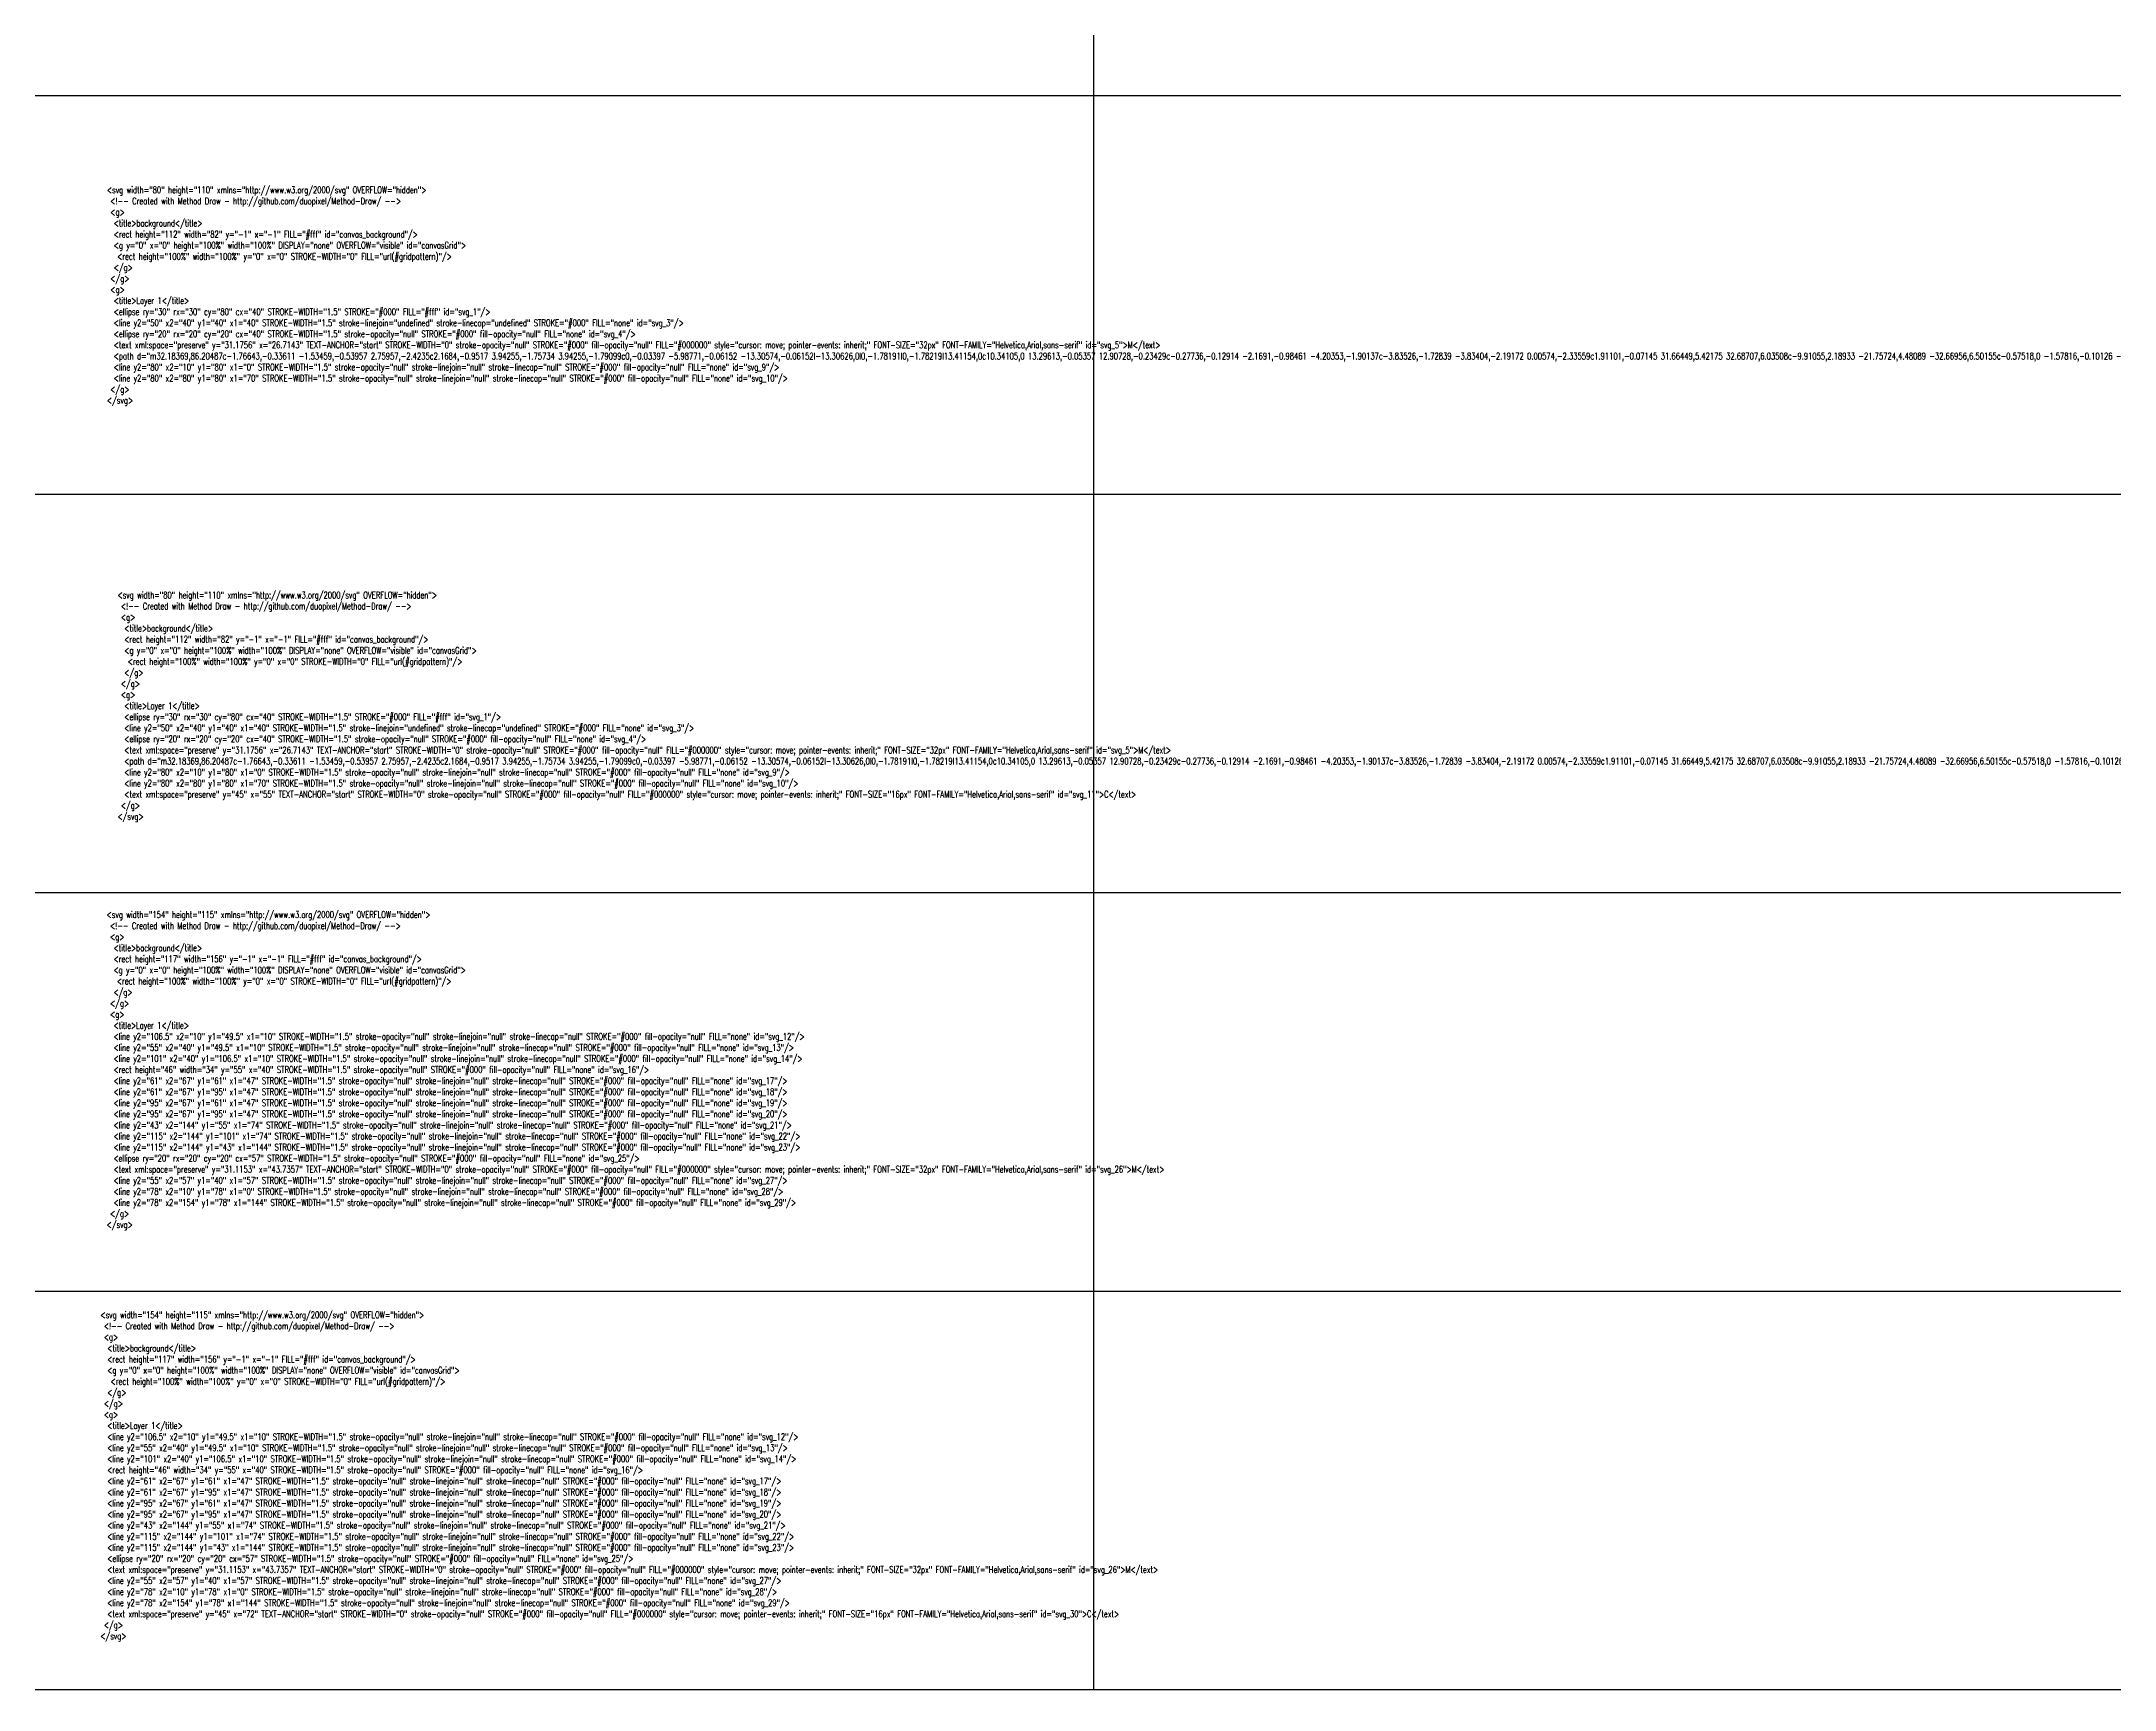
# Model space of a CAD drawing. Header units: millimetres. Extents: x 592 to 5868, y 122 to 2804.
# Drawn here: x 1809 to 2589, y 131 to 751 of the extents above; entities that cross this region are included whole.
import ezdxf

# ---------------------------------------------------------------- set-up
doc = ezdxf.new("R2010")
doc.units = ezdxf.units.MM
doc.styles.add('Romans', font='romans.shx', dxfattribs={"width": 0.75, "bigfont": 'fs1.shx'})

msp = doc.modelspace()

# ---------------------------------------------------------------- linework, layer by layer
at = {"lineweight": -3}
for p, q in [((2204.847, 2530.622), (2204.847, 130.738)), ((1004.84, 730.707), (2204.847, 730.707)), ((2204.847, 730.707), (3404.884, 730.707)), ((1004.84, 580.714), (2204.847, 580.714)), ((2204.847, 580.714), (3404.884, 580.714)), ((1004.84, 430.722), (2204.847, 430.722)), ((2204.847, 430.722), (3404.884, 430.722)), ((1004.84, 280.73), (2204.847, 280.73)), ((2204.847, 280.73), (3404.884, 280.73)), ((1004.84, 130.738), (2204.847, 130.738)), ((2204.847, 130.738), (3404.884, 130.738))]:
    msp.add_line(p, q, dxfattribs=at)

# ---------------------------------------------------------------- texts
at = {"char_height": 2.5, "attachment_point": 1, "style": 'Romans'}
for s, insert, width in [('<svg width="80" height="110" xmlns="http://www.w3.org/2000/svg" OVERFLOW="hidden">\\P <!-- Created with Method Draw - http://github.com/duopixel/Method-Draw/ -->\\P <g>\\P  <title>background</title>\\P  <rect height="112" width="82" y="-1" x="-1" FILL="#fff" id="canvas_background"/>\\P  <g y="0" x="0" height="100%" width="100%" DISPLAY="none" OVERFLOW="visible" id="canvasGrid">\\P   <rect height="100%" width="100%" y="0" x="0" STROKE-WIDTH="0" FILL="url(#gridpattern)"/>\\P  </g>\\P </g>\\P <g>\\P  <title>Layer 1</title>\\P  <ellipse ry="30" rx="30" cy="80" cx="40" STROKE-WIDTH="1.5" STROKE="#000" FILL="#fff" id="svg_1"/>\\P  <line y2="50" x2="40" y1="40" x1="40" STROKE-WIDTH="1.5" stroke-linejoin="undefined" stroke-linecap="undefined" STROKE="#000" FILL="none" id="svg_3"/>\\P  <ellipse ry="20" rx="20" cy="20" cx="40" STROKE-WIDTH="1.5" stroke-opacity="null" STROKE="#000" fill-opacity="null" FILL="none" id="svg_4"/>\\P  <text xml:space="preserve" y="31.1756" x="26.7143" TEXT-ANCHOR="start" STROKE-WIDTH="0" stroke-opacity="null" STROKE="#000" fill-opacity="null" FILL="#000000" style="cursor: move; pointer-events: inherit;" FONT-SIZE="32px" FONT-FAMILY="Helvetica,Arial,sans-serif" id="svg_5">M</text>\\P  <path d="m32.18369,86.20487c-1.76643,-0.33611 -1.53459,-0.53957 2.75957,-2.4235c2.1684,-0.9517 3.94255,-1.75734 3.94255,-1.79099c0,-0.03397 -5.98771,-0.06152 -13.30574,-0.06152l-13.30626,0l0,-1.78191l0,-1.78219l13.41154,0c10.34105,0 13.29613,-0.05357 12.90728,-0.23429c-0.27736,-0.12914 -2.1691,-0.98461 -4.20353,-1.90137c-3.83526,-1.72839 -3.83404,-2.19172 0.00574,-2.33559c1.91101,-0.07145 31.66449,5.42175 32.68707,6.03508c-9.91055,2.18933 -21.75724,4.48089 -32.66956,6.50155c-0.57518,0 -1.57816,-0.10126 -2.22867,-0.22527z" STROKE-WIDTH="1.5" stroke-opacity="null" STROKE="#000" fill-opacity="null" FILL="none" id="svg_8"/>\\P  <line y2="80" x2="10" y1="80" x1="0" STROKE-WIDTH="1.5" stroke-opacity="null" stroke-linejoin="null" stroke-linecap="null" STROKE="#000" fill-opacity="null" FILL="none" id="svg_9"/>\\P  <line y2="80" x2="80" y1="80" x1="70" STROKE-WIDTH="1.5" stroke-opacity="null" stroke-linejoin="null" stroke-linecap="null" STROKE="#000" fill-opacity="null" FILL="none" id="svg_10"/>\\P </g>\\P</svg>', (1833.544, 696.446), 1067.74123), ('<svg width="80" height="110" xmlns="http://www.w3.org/2000/svg" OVERFLOW="hidden">\\P <!-- Created with Method Draw - http://github.com/duopixel/Method-Draw/ -->\\P <g>\\P  <title>background</title>\\P  <rect height="112" width="82" y="-1" x="-1" FILL="#fff" id="canvas_background"/>\\P  <g y="0" x="0" height="100%" width="100%" DISPLAY="none" OVERFLOW="visible" id="canvasGrid">\\P   <rect height="100%" width="100%" y="0" x="0" STROKE-WIDTH="0" FILL="url(#gridpattern)"/>\\P  </g>\\P </g>\\P <g>\\P  <title>Layer 1</title>\\P  <ellipse ry="30" rx="30" cy="80" cx="40" STROKE-WIDTH="1.5" STROKE="#000" FILL="#fff" id="svg_1"/>\\P  <line y2="50" x2="40" y1="40" x1="40" STROKE-WIDTH="1.5" stroke-linejoin="undefined" stroke-linecap="undefined" STROKE="#000" FILL="none" id="svg_3"/>\\P  <ellipse ry="20" rx="20" cy="20" cx="40" STROKE-WIDTH="1.5" stroke-opacity="null" STROKE="#000" fill-opacity="null" FILL="none" id="svg_4"/>\\P  <text xml:space="preserve" y="31.1756" x="26.7143" TEXT-ANCHOR="start" STROKE-WIDTH="0" stroke-opacity="null" STROKE="#000" fill-opacity="null" FILL="#000000" style="cursor: move; pointer-events: inherit;" FONT-SIZE="32px" FONT-FAMILY="Helvetica,Arial,sans-serif" id="svg_5">M</text>\\P  <path d="m32.18369,86.20487c-1.76643,-0.33611 -1.53459,-0.53957 2.75957,-2.4235c2.1684,-0.9517 3.94255,-1.75734 3.94255,-1.79099c0,-0.03397 -5.98771,-0.06152 -13.30574,-0.06152l-13.30626,0l0,-1.78191l0,-1.78219l13.41154,0c10.34105,0 13.29613,-0.05357 12.90728,-0.23429c-0.27736,-0.12914 -2.1691,-0.98461 -4.20353,-1.90137c-3.83526,-1.72839 -3.83404,-2.19172 0.00574,-2.33559c1.91101,-0.07145 31.66449,5.42175 32.68707,6.03508c-9.91055,2.18933 -21.75724,4.48089 -32.66956,6.50155c-0.57518,0 -1.57816,-0.10126 -2.22867,-0.22527z" STROKE-WIDTH="1.5" stroke-opacity="null" STROKE="#000" fill-opacity="null" FILL="none" id="svg_8"/>\\P  <line y2="80" x2="10" y1="80" x1="0" STROKE-WIDTH="1.5" stroke-opacity="null" stroke-linejoin="null" stroke-linecap="null" STROKE="#000" fill-opacity="null" FILL="none" id="svg_9"/>\\P  <line y2="80" x2="80" y1="80" x1="70" STROKE-WIDTH="1.5" stroke-opacity="null" stroke-linejoin="null" stroke-linecap="null" STROKE="#000" fill-opacity="null" FILL="none" id="svg_10"/>\\P  <text xml:space="preserve" y="45" x="55" TEXT-ANCHOR="start" STROKE-WIDTH="0" stroke-opacity="null" STROKE="#000" fill-opacity="null" FILL="#000000" style="cursor: move; pointer-events: inherit;" FONT-SIZE="16px" FONT-FAMILY="Helvetica,Arial,sans-serif" id="svg_11">C</text>\\P </g>\\P</svg>', (1837.519, 543.97), 1089), ('<svg width="154" height="115" xmlns="http://www.w3.org/2000/svg" OVERFLOW="hidden">\\P <!-- Created with Method Draw - http://github.com/duopixel/Method-Draw/ -->\\P <g>\\P  <title>background</title>\\P  <rect height="117" width="156" y="-1" x="-1" FILL="#fff" id="canvas_background"/>\\P  <g y="0" x="0" height="100%" width="100%" DISPLAY="none" OVERFLOW="visible" id="canvasGrid">\\P   <rect height="100%" width="100%" y="0" x="0" STROKE-WIDTH="0" FILL="url(#gridpattern)"/>\\P  </g>\\P </g>\\P <g>\\P  <title>Layer 1</title>\\P  <line y2="106.5" x2="10" y1="49.5" x1="10" STROKE-WIDTH="1.5" stroke-opacity="null" stroke-linejoin="null" stroke-linecap="null" STROKE="#000" fill-opacity="null" FILL="none" id="svg_12"/>\\P  <line y2="55" x2="40" y1="49.5" x1="10" STROKE-WIDTH="1.5" stroke-opacity="null" stroke-linejoin="null" stroke-linecap="null" STROKE="#000" fill-opacity="null" FILL="none" id="svg_13"/>\\P  <line y2="101" x2="40" y1="106.5" x1="10" STROKE-WIDTH="1.5" stroke-opacity="null" stroke-linejoin="null" stroke-linecap="null" STROKE="#000" fill-opacity="null" FILL="none" id="svg_14"/>\\P  <rect height="46" width="34" y="55" x="40" STROKE-WIDTH="1.5" stroke-opacity="null" STROKE="#000" fill-opacity="null" FILL="none" id="svg_16"/>\\P  <line y2="61" x2="67" y1="61" x1="47" STROKE-WIDTH="1.5" stroke-opacity="null" stroke-linejoin="null" stroke-linecap="null" STROKE="#000" fill-opacity="null" FILL="none" id="svg_17"/>\\P  <line y2="61" x2="67" y1="95" x1="47" STROKE-WIDTH="1.5" stroke-opacity="null" stroke-linejoin="null" stroke-linecap="null" STROKE="#000" fill-opacity="null" FILL="none" id="svg_18"/>\\P  <line y2="95" x2="67" y1="61" x1="47" STROKE-WIDTH="1.5" stroke-opacity="null" stroke-linejoin="null" stroke-linecap="null" STROKE="#000" fill-opacity="null" FILL="none" id="svg_19"/>\\P  <line y2="95" x2="67" y1="95" x1="47" STROKE-WIDTH="1.5" stroke-opacity="null" stroke-linejoin="null" stroke-linecap="null" STROKE="#000" fill-opacity="null" FILL="none" id="svg_20"/>\\P  <line y2="43" x2="144" y1="55" x1="74" STROKE-WIDTH="1.5" stroke-opacity="null" stroke-linejoin="null" stroke-linecap="null" STROKE="#000" fill-opacity="null" FILL="none" id="svg_21"/>\\P  <line y2="115" x2="144" y1="101" x1="74" STROKE-WIDTH="1.5" stroke-opacity="null" stroke-linejoin="null" stroke-linecap="null" STROKE="#000" fill-opacity="null" FILL="none" id="svg_22"/>\\P  <line y2="115" x2="144" y1="43" x1="144" STROKE-WIDTH="1.5" stroke-opacity="null" stroke-linejoin="null" stroke-linecap="null" STROKE="#000" fill-opacity="null" FILL="none" id="svg_23"/>\\P  <ellipse ry="20" rx="20" cy="20" cx="57" STROKE-WIDTH="1.5" stroke-opacity="null" STROKE="#000" fill-opacity="null" FILL="none" id="svg_25"/>\\P  <text xml:space="preserve" y="31.1153" x="43.7357" TEXT-ANCHOR="start" STROKE-WIDTH="0" stroke-opacity="null" STROKE="#000" fill-opacity="null" FILL="#000000" style="cursor: move; pointer-events: inherit;" FONT-SIZE="32px" FONT-FAMILY="Helvetica,Arial,sans-serif" id="svg_26">M</text>\\P  <line y2="55" x2="57" y1="40" x1="57" STROKE-WIDTH="1.5" stroke-opacity="null" stroke-linejoin="null" stroke-linecap="null" STROKE="#000" fill-opacity="null" FILL="none" id="svg_27"/>\\P  <line y2="78" x2="10" y1="78" x1="0" STROKE-WIDTH="1.5" stroke-opacity="null" stroke-linejoin="null" stroke-linecap="null" STROKE="#000" fill-opacity="null" FILL="none" id="svg_28"/>\\P  <line y2="78" x2="154" y1="78" x1="144" STROKE-WIDTH="1.5" stroke-opacity="null" stroke-linejoin="null" stroke-linecap="null" STROKE="#000" fill-opacity="null" FILL="none" id="svg_29"/>\\P </g>\\P</svg>', (1833.435, 423.662), 2810.25), ('<svg width="154" height="115" xmlns="http://www.w3.org/2000/svg" OVERFLOW="hidden">\\P <!-- Created with Method Draw - http://github.com/duopixel/Method-Draw/ -->\\P <g>\\P  <title>background</title>\\P  <rect height="117" width="156" y="-1" x="-1" FILL="#fff" id="canvas_background"/>\\P  <g y="0" x="0" height="100%" width="100%" DISPLAY="none" OVERFLOW="visible" id="canvasGrid">\\P   <rect height="100%" width="100%" y="0" x="0" STROKE-WIDTH="0" FILL="url(#gridpattern)"/>\\P  </g>\\P </g>\\P <g>\\P  <title>Layer 1</title>\\P  <line y2="106.5" x2="10" y1="49.5" x1="10" STROKE-WIDTH="1.5" stroke-opacity="null" stroke-linejoin="null" stroke-linecap="null" STROKE="#000" fill-opacity="null" FILL="none" id="svg_12"/>\\P  <line y2="55" x2="40" y1="49.5" x1="10" STROKE-WIDTH="1.5" stroke-opacity="null" stroke-linejoin="null" stroke-linecap="null" STROKE="#000" fill-opacity="null" FILL="none" id="svg_13"/>\\P  <line y2="101" x2="40" y1="106.5" x1="10" STROKE-WIDTH="1.5" stroke-opacity="null" stroke-linejoin="null" stroke-linecap="null" STROKE="#000" fill-opacity="null" FILL="none" id="svg_14"/>\\P  <rect height="46" width="34" y="55" x="40" STROKE-WIDTH="1.5" stroke-opacity="null" STROKE="#000" fill-opacity="null" FILL="none" id="svg_16"/>\\P  <line y2="61" x2="67" y1="61" x1="47" STROKE-WIDTH="1.5" stroke-opacity="null" stroke-linejoin="null" stroke-linecap="null" STROKE="#000" fill-opacity="null" FILL="none" id="svg_17"/>\\P  <line y2="61" x2="67" y1="95" x1="47" STROKE-WIDTH="1.5" stroke-opacity="null" stroke-linejoin="null" stroke-linecap="null" STROKE="#000" fill-opacity="null" FILL="none" id="svg_18"/>\\P  <line y2="95" x2="67" y1="61" x1="47" STROKE-WIDTH="1.5" stroke-opacity="null" stroke-linejoin="null" stroke-linecap="null" STROKE="#000" fill-opacity="null" FILL="none" id="svg_19"/>\\P  <line y2="95" x2="67" y1="95" x1="47" STROKE-WIDTH="1.5" stroke-opacity="null" stroke-linejoin="null" stroke-linecap="null" STROKE="#000" fill-opacity="null" FILL="none" id="svg_20"/>\\P  <line y2="43" x2="144" y1="55" x1="74" STROKE-WIDTH="1.5" stroke-opacity="null" stroke-linejoin="null" stroke-linecap="null" STROKE="#000" fill-opacity="null" FILL="none" id="svg_21"/>\\P  <line y2="115" x2="144" y1="101" x1="74" STROKE-WIDTH="1.5" stroke-opacity="null" stroke-linejoin="null" stroke-linecap="null" STROKE="#000" fill-opacity="null" FILL="none" id="svg_22"/>\\P  <line y2="115" x2="144" y1="43" x1="144" STROKE-WIDTH="1.5" stroke-opacity="null" stroke-linejoin="null" stroke-linecap="null" STROKE="#000" fill-opacity="null" FILL="none" id="svg_23"/>\\P  <ellipse ry="20" rx="20" cy="20" cx="57" STROKE-WIDTH="1.5" stroke-opacity="null" STROKE="#000" fill-opacity="null" FILL="none" id="svg_25"/>\\P  <text xml:space="preserve" y="31.1153" x="43.7357" TEXT-ANCHOR="start" STROKE-WIDTH="0" stroke-opacity="null" STROKE="#000" fill-opacity="null" FILL="#000000" style="cursor: move; pointer-events: inherit;" FONT-SIZE="32px" FONT-FAMILY="Helvetica,Arial,sans-serif" id="svg_26">M</text>\\P  <line y2="55" x2="57" y1="40" x1="57" STROKE-WIDTH="1.5" stroke-opacity="null" stroke-linejoin="null" stroke-linecap="null" STROKE="#000" fill-opacity="null" FILL="none" id="svg_27"/>\\P  <line y2="78" x2="10" y1="78" x1="0" STROKE-WIDTH="1.5" stroke-opacity="null" stroke-linejoin="null" stroke-linecap="null" STROKE="#000" fill-opacity="null" FILL="none" id="svg_28"/>\\P  <line y2="78" x2="154" y1="78" x1="144" STROKE-WIDTH="1.5" stroke-opacity="null" stroke-linejoin="null" stroke-linecap="null" STROKE="#000" fill-opacity="null" FILL="none" id="svg_29"/>\\P  <text xml:space="preserve" y="45" x="72" TEXT-ANCHOR="start" STROKE-WIDTH="0" stroke-opacity="null" STROKE="#000" fill-opacity="null" FILL="#000000" style="cursor: move; pointer-events: inherit;" FONT-SIZE="16px" FONT-FAMILY="Helvetica,Arial,sans-serif" id="svg_30">C</text>\\P </g>\\P</svg>', (1831.093, 272.997), 468.375)]:
    msp.add_mtext(s, dxfattribs=dict(at, insert=insert, width=width))

doc.saveas('drawing.dxf')
